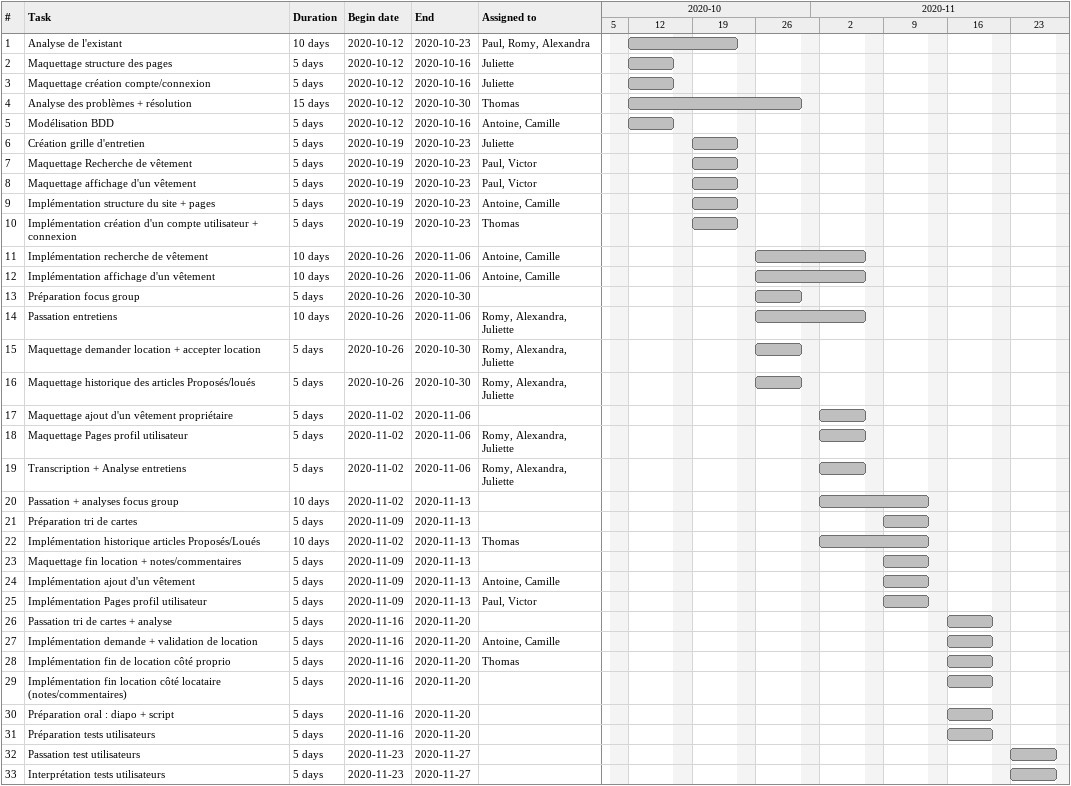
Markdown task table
| ID | Task | Duration | Start | Finish | Resources |
|---|---|---|---|---|---|
| 1 | Analyse de l'existant | 10d | 2020-10-12 | 2020-10-23 | Paul, Romy, Alexandra |
| 2 | Maquettage structure des pages | 5d | 2020-10-12 | 2020-10-16 | Juliette |
| 3 | Maquettage création compte/connexion | 5d | 2020-10-12 | 2020-10-16 | Juliette |
| 4 | Analyse des problèmes + résolution | 15d | 2020-10-12 | 2020-10-30 | Thomas |
| 5 | Modélisation BDD | 5d | 2020-10-12 | 2020-10-16 | Antoine, Camille |
| 6 | Création grille d'entretien | 5d | 2020-10-19 | 2020-10-23 | Juliette |
| 7 | Maquettage Recherche de vêtement | 5d | 2020-10-19 | 2020-10-23 | Paul, Victor |
| 8 | Maquettage affichage d'un vêtement | 5d | 2020-10-19 | 2020-10-23 | Paul, Victor |
| 9 | Implémentation structure du site + pages | 5d | 2020-10-19 | 2020-10-23 | Antoine, Camille |
| 10 | Implémentation création d'un compte utilisateur + connexion | 5d | 2020-10-19 | 2020-10-23 | Thomas |
| 11 | Implémentation recherche de vêtement | 10d | 2020-10-26 | 2020-11-06 | Antoine, Camille |
| 12 | Implémentation affichage d'un vêtement | 10d | 2020-10-26 | 2020-11-06 | Antoine, Camille |
| 13 | Préparation focus group | 5d | 2020-10-26 | 2020-10-30 |  |
| 14 | Passation entretiens | 10d | 2020-10-26 | 2020-11-06 | Romy, Alexandra, Juliette |
| 15 | Maquettage demander location + accepter location | 5d | 2020-10-26 | 2020-10-30 | Romy, Alexandra, Juliette |
| 16 | Maquettage historique des articles Proposés/loués | 5d | 2020-10-26 | 2020-10-30 | Romy, Alexandra, Juliette |
| 17 | Maquettage ajout d'un vêtement propriétaire | 5d | 2020-11-02 | 2020-11-06 |  |
| 18 | Maquettage Pages profil utilisateur | 5d | 2020-11-02 | 2020-11-06 | Romy, Alexandra, Juliette |
| 19 | Transcription + Analyse entretiens | 5d | 2020-11-02 | 2020-11-06 | Romy, Alexandra, Juliette |
| 20 | Passation + analyses focus group | 10d | 2020-11-02 | 2020-11-13 |  |
| 21 | Préparation tri de cartes | 5d | 2020-11-09 | 2020-11-13 |  |
| 22 | Implémentation historique articles Proposés/Loués | 10d | 2020-11-02 | 2020-11-13 | Thomas |
| 23 | Maquettage fin location + notes/commentaires | 5d | 2020-11-09 | 2020-11-13 |  |
| 24 | Implémentation ajout d'un vêtement | 5d | 2020-11-09 | 2020-11-13 | Antoine, Camille |
| 25 | Implémentation Pages profil utilisateur | 5d | 2020-11-09 | 2020-11-13 | Paul, Victor |
| 26 | Passation tri de cartes + analyse | 5d | 2020-11-16 | 2020-11-20 |  |
| 27 | Implémentation demande + validation de location | 5d | 2020-11-16 | 2020-11-20 | Antoine, Camille |
| 28 | Implémentation fin de location côté proprio | 5d | 2020-11-16 | 2020-11-20 | Thomas |
| 29 | Implémentation fin location côté locataire (notes/commentaires) | 5d | 2020-11-16 | 2020-11-20 |  |
| 30 | Préparation oral : diapo + script | 5d | 2020-11-16 | 2020-11-20 |  |
| 31 | Préparation tests utilisateurs | 5d | 2020-11-16 | 2020-11-20 |  |
| 32 | Passation test utilisateurs | 5d | 2020-11-23 | 2020-11-27 |  |
| 33 | Interprétation tests utilisateurs | 5d | 2020-11-23 | 2020-11-27 |  |
